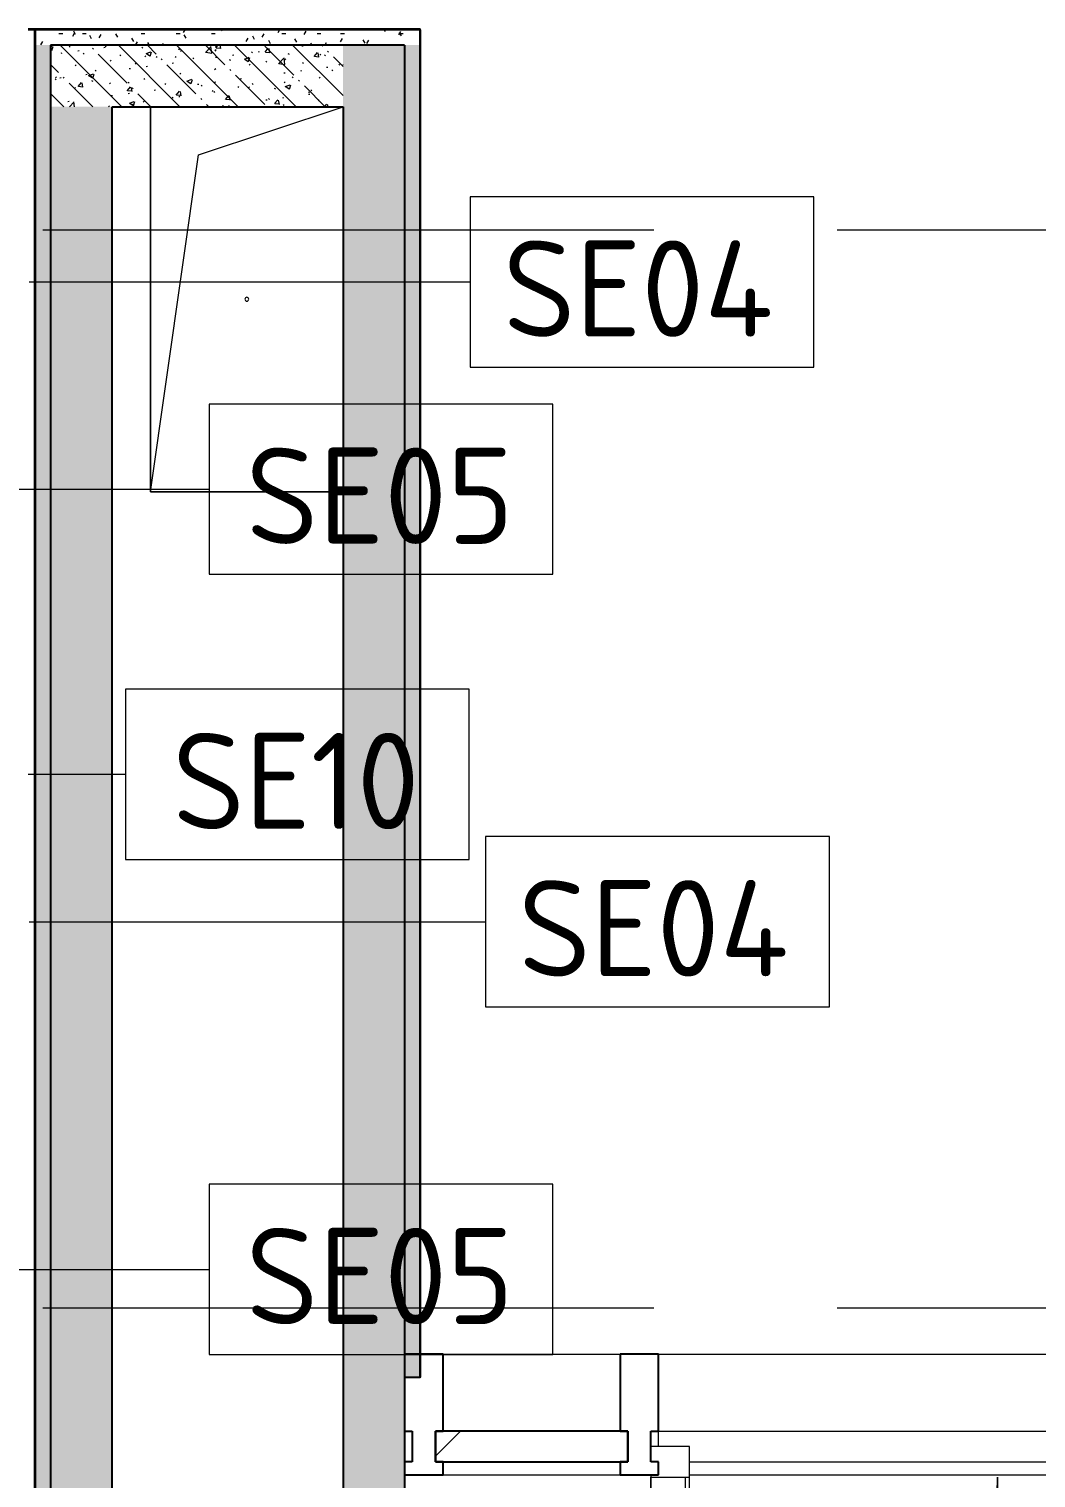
# Model space of a CAD drawing. Header units: millimetres. Extents: x 3991 to 282775, y -8553 to 29560.
# Drawn here: x 93386 to 94694, y 11779 to 13661 of the extents above; entities that cross this region are included whole.
import ezdxf

# ---------------------------------------------------------------- set-up
doc = ezdxf.new("R2010")
doc.units = ezdxf.units.MM
doc.linetypes.add('Осевая', pattern=[1587.5, 317.5, -238.125, 793.75, -238.125])
for name, color, linetype, lineweight in [('A-DETL-GENF', 7, 'Continuous', 9), ('A-DOOR', 7, 'Continuous', 9), ('A-DOOR-1', 7, 'Continuous', 15), ('A-GENM', 7, 'Continuous', 9), ('A-GLAZ-CURT', 7, 'Continuous', 9), ('A-GLAZ-CURT-1', 7, 'Continuous', 25), ('A-GLAZ-CWMG', 7, 'Continuous', 9), ('A-GLAZ-CWMG-1', 7, 'Continuous', 25), ('I-WALL', 7, 'Continuous', 9), ('P-SANR-FIXT-IDEN', 7, 'Continuous', 9), ('Оси-2', 7, 'Осевая', 9)]:
    doc.layers.add(name, color=color, linetype=linetype, lineweight=lineweight)
doc.layers.add('A-WALL-1', color=7, linetype='Continuous', lineweight=25, true_color=0x3c3c3c)
doc.layers.add('A-WALL-FNSH-1', color=7, linetype='Continuous', lineweight=15, true_color=0x3c3c3c)
doc.styles.add('GOST Common_1', font='GOST_Common.ttf', dxfattribs={"height": 125})
pattern_1 = [(135, (47963.71, 0), (-37.717076, -37.717076), [53.34, -8.89, 1.778, -8.89]), (135, (47963.71, 37.694), (-37.717076, -37.717076), []), (50, (47963.71, 0), (63.763904, -5.57885), [6.667, -73.342]), (355, (47963.71, 0), (-12.33488, 66.86951), [5.334, -58.674]), (100.451, (47969.025, -0.465), (51.43036, 61.29098), [5.667, -62.332]), (46.184, (47963.71, 17.78), (94.87722, -14.71484), [10.001, -110.014]), (96.636, (47971.62, 16.55), (83.09115, 86.5993), [8.5, -93.497]), (351.184, (47963.71, 17.78), (83.09204, 86.59928), [8.001, -88.011]), (21, (47972.6, 13.335), (53.064487, -35.792726), [6.667, -73.342]), (326, (47972.6, 13.335), (21.63066, 64.46546), [5.334, -58.674]), (71.451, (47977.02, 10.35), (74.69646, 28.67237), [5.667, -62.332]), (37.5, (47963.71, 0), (1.080413, 29.594271), [1.676, -56.286, 1.676, -57.887, -58.896]), (37.5, (47963.71, 0), (1.080413, 29.594271), [-117.526, 1.676, -57.22]), (7.5, (47963.71, 0), (23.386368, 35.063507), [1.676, -32.283, 1.676, -54.953, -22.447]), (7.5, (47963.71, 0), (23.386368, 35.063507), [-90.589, 1.676, -20.771]), (327.5, (47943.886, 0), (47.456567, -2.005468), [1.676, -20.549, 1.676, -67.666, -92.011]), (327.5, (47943.886, 0), (47.456567, -2.005468), [-91.567, 1.676, -90.335]), (317.5, (47934.996, 0), (51.844948, 8.89904), [1.676, -27.216, 1.676, -44.374, -65.341]), (317.5, (47934.996, 0), (51.844948, 8.89904), [-74.943, 1.676, -63.665])]
pattern_2 = [(0, (47963.71, 0), (60.96, 15.24), [5.029, -40.691, 5.029, -40.691, -243.84]), (0, (47963.71, 0), (60.96, 15.24), [-91.44, 5.029, -86.411, 5.029, -40.691, -106.68]), (0, (47963.71, 0), (60.96, 15.24), [-228.6, 5.029, -25.451, 5.029, -71.171]), (120, (47986.57, 7.62), (-43.678227, 45.1729086), [5.029, -40.691, 5.029, -40.691, -243.84]), (120, (47986.57, 7.62), (-43.678227, 45.1729086), [-91.44, 5.029, -86.411, 5.029, -40.691, -106.68]), (120, (47986.57, 7.62), (-43.678227, 45.1729086), [-228.6, 5.029, -25.451, 5.029, -71.171]), (240, (47994.19, 38.1), (-17.281773, -60.4129086), [5.029, -40.691, 5.029, -40.691, -243.84]), (240, (47994.19, 38.1), (-17.281773, -60.4129086), [-91.44, 5.029, -86.411, 5.029, -40.691, -106.68]), (240, (47994.19, 38.1), (-17.281773, -60.4129086), [-228.6, 5.029, -25.451, 5.029, -71.171])]

# ---------------------------------------------------------------- blocks, each defined once
blk = doc.blocks.new('GM_Отверстие прямоугольное _в плите_ - Отверстие-21609826-Фрагмент 1_7')
at = {"layer": 'A-GENM'}
for p, q in [((-125, -250), (-125, 250)), ((-125, 250), (-125, -250)), ((-62.5, 187.5), (125, 250)), ((-125, -250), (-62.5, 187.5)), ((125, -250), (-125, -250)), ((-125, -250), (125, -250))]:
    blk.add_line(p, q, dxfattribs=at)
for start, end in [(360, 180), (180, 360)]:
    blk.add_arc((0, 0), 2.5, start, end, dxfattribs=at)
blk = doc.blocks.new('Прямоугольный импост - Импост структурный с накладкой - 160мм Темный-32467808-Фрагмент 1_7')
at = {"layer": 'A-GLAZ-CWMG-1'}
for p, q in [((-50, 40), (-50, 140)), ((-50, 140), (0, 140)), ((0, 140), (0, 40)), ((-40, 40), (-50, 40)), ((-40, 0), (-40, 40)), ((-10, 40), (-10, 0)), ((0, 40), (-10, 40)), ((-50, -17), (-50, 0)), ((-50, 0), (-40, 0)), ((-10, 0), (0, 0)), ((0, 0), (0, -17)), ((0, -17), (-50, -17))]:
    blk.add_line(p, q, dxfattribs=at)
blk = doc.blocks.new('Системная панель - Стекло - 40мм-32785804-Фрагмент 1_7')
at = {"layer": 'A-GLAZ-CURT'}
h = blk.add_hatch(dxfattribs=at)
h.set_pattern_fill('FP_49', color=256, style=0, pattern_type=2)
h.set_pattern_definition([(225, (46125, 11750), (141.42136, -141.42136), [100, -300]), (225, (46225, 11800), (141.42136, -141.42136), [300, -100]), (225, (46025, 11850), (141.42136, -141.42136), [100, -300])])
h.paths.add_polyline_path([(-125, 0), (-125, -40), (125, -40), (125, 0)])
at = {"layer": 'A-GLAZ-CURT-1'}
for p, q in [((125, 0), (-125, 0)), ((-125, 0), (-125, -40)), ((125, -40), (125, 0)), ((-125, -40), (125, -40))]:
    blk.add_line(p, q, dxfattribs=at)
blk = doc.blocks.new('Дверь_Витражная_остекление_ - В-9-32786634-Фрагмент 1_7')
at = {"layer": 'A-DETL-GENF'}
for p, q in [((-684.5, 989), (-639.5, 989)), ((-684.5, 989), (-684.5, 20)), ((-639.5, 989), (-684.5, 989)), ((-684.5, 989), (-684.5, 20)), ((-639.5, 989), (-639.5, 20)), ((-639.5, 20), (-639.5, 989)), ((-684.5, 909), (-639.5, 909)), ((-674.5, 909), (-674.5, 100)), ((-630.5, 909), (-630.5, 100)), ((734.5, 420), (689.5, 420)), ((689.5, 420), (689.5, 20)), ((734.5, 420), (689.5, 420)), ((689.5, 420), (689.5, 20)), ((734.5, 420), (734.5, 20)), ((734.5, 20), (734.5, 420)), ((680.5, 340), (680.5, 100)), ((734.5, 340), (689.5, 340)), ((724.5, 340), (724.5, 100)), ((-684.5, 100), (-639.5, 100)), ((734.5, 100), (689.5, 100)), ((-639.5, 20), (-684.5, 20)), ((-684.5, 20), (-639.5, 20))]:
    blk.add_line(p, q, dxfattribs=at)
at = {"layer": 'A-DOOR'}
for p, q in [((-684.5, 989), (-684.5, 20)), ((684.5, 420), (684.5, 20))]:
    blk.add_line(p, q, dxfattribs=at)
for centre, radius, start, end in [((-684.5, 20), 969, 360, 90), ((684.5, 20), 400, 90, 180)]:
    blk.add_arc(centre, radius, start, end, dxfattribs=at)
at = {"layer": 'A-DOOR-1'}
for p, q in [((-684.5, 20), (-734.5, 20)), ((-734.5, 20), (-734.5, 17)), ((-684.5, -20), (-684.5, 20)), ((734.5, 20), (684.5, 20)), ((684.5, 20), (684.5, -20)), ((734.5, 17), (734.5, 20)), ((-734.5, -20), (-684.5, -20)), ((684.5, -20), (734.5, -20))]:
    blk.add_line(p, q, dxfattribs=at)
blk = doc.blocks.new('Прямоугольный импост - Импост структурный с накладкой - 160мм Темный-32786259-Фрагмент 1_7')
at = {"layer": 'A-GLAZ-CWMG'}
for p, q in [((46240, 11940), (47689, 11940)), ((46240, 11820), (46240, 11840)), ((46240, 11840), (47689, 11840)), ((47689, 11840), (47689, 11820)), ((46280, 11800), (47649, 11800)), ((46280, 11783), (47649, 11783))]:
    blk.add_line(p, q, dxfattribs=at)
blk = doc.blocks.new('Прямоугольный импост - Импост структурный с накладкой - 160мм Темный-32785802-Фрагмент 1_7')
at = {"layer": 'A-GLAZ-CWMG'}
for p, q in [((45960, 11940), (46190, 11940)), ((45960, 11783), (46190, 11783))]:
    blk.add_line(p, q, dxfattribs=at)
blk = doc.blocks.new('Прямоугольный импост - Импост структурный с накладкой - 160мм Темный-30755836-Фрагмент 1_7')
at = {"layer": 'A-GLAZ-CWMG-1'}
for p, q in [((-25, 40), (-25, 140)), ((-25, 140), (25, 140)), ((25, 140), (25, 40)), ((-15, 40), (-25, 40)), ((-15, 0), (-15, 40)), ((15, 40), (15, 0)), ((25, 40), (15, 40)), ((-25, -17), (-25, 0)), ((-25, 0), (-15, 0)), ((15, 0), (25, 0)), ((25, 0), (25, -17)), ((25, -17), (-25, -17))]:
    blk.add_line(p, q, dxfattribs=at)
blk = doc.blocks.new('М_сантехническая_рамка1 - В рамке-30590747-Фрагмент 1_7')
at = {"layer": 'P-SANR-FIXT-IDEN'}
for p, q in [((4.293, 2.24), (-4.639, 2.24)), ((-4.639, 2.24), (-4.639, -2.178)), ((4.293, -2.178), (4.293, 2.24)), ((-4.639, -2.178), (4.293, -2.178))]:
    blk.add_line(p, q, dxfattribs=at)

msp = doc.modelspace()

# ---------------------------------------------------------------- hatches: boundary and pattern name
at = {"layer": 'I-WALL'}
h = msp.add_hatch(dxfattribs=at)
h.set_pattern_fill('FP_13', color=256, style=0, pattern_type=2)
h.set_pattern_definition(pattern_2)
h.paths.add_polyline_path([(93873.7, 13640), (93893.7, 13640), (93893.7, 13660), (93393.7, 13660), (93393.7, 13640), (93583.2, 13640)])
h = msp.add_hatch(dxfattribs=at)
h.set_pattern_fill('FP_13', color=256, style=0, pattern_type=2)
h.set_pattern_definition(pattern_2)
h.paths.add_polyline_path([(93413.7, 11120), (93413.7, 13640), (93393.7, 13640), (93393.7, 11120)])
h = msp.add_hatch(dxfattribs=at)
h.set_pattern_fill('FP_15', color=256, style=0, pattern_type=2)
h.set_pattern_definition(pattern_1)
h.paths.add_polyline_path([(93793.7, 13560), (93793.7, 13640), (93413.7, 13640), (93413.7, 13560), (93583.2, 13560)])
h = msp.add_hatch(dxfattribs=at)
h.set_pattern_fill('FP_15', color=256, style=0, pattern_type=2)
h.set_pattern_definition(pattern_1)
h.paths.add_polyline_path([(93793.7, 11120), (93873.7, 11120), (93873.7, 13640), (93793.7, 13640), (93793.7, 11520.1)])
h = msp.add_hatch(dxfattribs=at)
h.set_pattern_fill('FP_13', color=256, style=0, pattern_type=2)
h.set_pattern_definition(pattern_2)
h.paths.add_polyline_path([(93893.7, 11910), (93893.7, 13640), (93873.7, 13640), (93873.7, 11910)])
h = msp.add_hatch(dxfattribs=at)
h.set_pattern_fill('FP_15', color=256, style=0, pattern_type=2)
h.set_pattern_definition(pattern_1)
h.paths.add_polyline_path([(93493.7, 11120), (93493.7, 13560), (93413.7, 13560), (93413.7, 11120)])

# ---------------------------------------------------------------- linework, layer by layer
at = {"layer": 'A-WALL-1'}
for p, q in [((93893.7, 13660), (93393.7, 13660)), ((93393.7, 13660), (93393.7, 11140)), ((93893.7, 11910), (93893.7, 13660)), ((93873.7, 13640), (93413.7, 13640)), ((93413.7, 13640), (93413.7, 11120)), ((93873.7, 13640), (93873.7, 11120)), ((93493.7, 13560), (93793.7, 13560)), ((93493.7, 11120), (93493.7, 13560)), ((93793.7, 13560), (93793.7, 11120)), ((93873.7, 11910), (93893.7, 11910))]:
    msp.add_line(p, q, dxfattribs=at)
at = {"layer": 'A-WALL-FNSH-1'}
for p, q in [((93893.7, 13661), (93384.7, 13661)), ((93384.7, 13660), (93392.7, 13660)), ((93392.7, 13660), (93392.7, 11141)), ((93893.7, 13661), (93893.7, 13660)), ((93893.7, 13660), (93894.7, 13660)), ((93894.7, 11910), (93894.7, 13660)), ((93894.7, 12449.5), (93893.7, 12449.5)), ((93893.7, 12449.5), (93894.7, 12449.5)), ((93893.7, 12367.3), (93894.7, 12367.3)), ((93894.7, 11976.5), (93893.7, 11976.5)), ((93893.7, 11910), (93894.7, 11910))]:
    msp.add_line(p, q, dxfattribs=at)
at = {"layer": 'I-WALL'}
for p, q in [((93393.7, 13660), (93392.7, 13660)), ((93894.7, 13303), (93893.7, 13303)), ((93893.7, 13302.5), (93894.7, 13302.5)), ((93894.7, 13193.8), (93893.7, 13193.8)), ((93893.7, 13110.1), (93894.7, 13110.1)), ((93894.7, 12876.8), (93893.7, 12876.8)), ((93893.7, 12876.3), (93894.7, 12876.3)), ((93894.7, 12265.2), (93893.7, 12265.2)), ((93893.7, 12264.7), (93894.7, 12264.7)), ((93894.7, 12244.4), (93893.7, 12244.4)), ((93894.7, 12205.1), (93893.7, 12205.1)), ((93893.7, 12204.6), (93894.7, 12204.6)), ((93894.7, 11939.3), (93894.7, 12205.1)), ((93894.7, 12182.5), (93893.7, 12182.5)), ((93893.7, 12182), (93894.7, 12182)), ((93893.7, 12174.4), (93894.7, 12174.4))]:
    msp.add_line(p, q, dxfattribs=at)
at = {"layer": 'P-SANR-FIXT-IDEN'}
for p, q in [((93385.9, 13332.5), (93958.8, 13332.5)), ((93344, 13063.5), (93619.8, 13063.5)), ((93384.7, 12693), (93511.2, 12693)), ((93385.9, 12501.6), (93978.8, 12501.6)), ((93344, 12050.1), (93619.8, 12050.1))]:
    msp.add_line(p, q, dxfattribs=at)
at = {"layer": 'Оси-2'}
for p, q in [((89673.2, 13400), (94766.1, 13400)), ((89673.2, 12000), (94766.1, 12000))]:
    msp.add_line(p, q, dxfattribs=at)

# ---------------------------------------------------------------- block references
at = {"layer": 'A-DOOR', "rotation": 180}
msp.add_blockref('Дверь_Витражная_остекление_ - В-9-32786634-Фрагмент 1_7', (94928.2, 11800), dxfattribs=at)
at = {"layer": 'A-GENM'}
msp.add_blockref('GM_Отверстие прямоугольное _в плите_ - Отверстие-21609826-Фрагмент 1_7', (93668.7, 13310), dxfattribs=at)
at = {"layer": 'A-GLAZ-CURT', "rotation": 180}
msp.add_blockref('Системная панель - Стекло - 40мм-32785804-Фрагмент 1_7', (94038.7, 11800), dxfattribs=at)
at = {"layer": 'A-GLAZ-CWMG', "extrusion": (0, 0, -1)}
for name, p in [('Прямоугольный импост - Импост структурный с накладкой - 160мм Темный-32467808-Фрагмент 1_7', (-93873.7, 11800)), ('Прямоугольный импост - Импост структурный с накладкой - 160мм Темный-30755836-Фрагмент 1_7', (-94178.7, 11800))]:
    msp.add_blockref(name, p, dxfattribs=at)
at = {"layer": 'A-GLAZ-CWMG'}
for name in ['Прямоугольный импост - Импост структурный с накладкой - 160мм Темный-32785802-Фрагмент 1_7', 'Прямоугольный импост - Импост структурный с накладкой - 160мм Темный-32786259-Фрагмент 1_7']:
    msp.add_blockref(name, (47963.7, 0), dxfattribs=at)
at = {"layer": 'P-SANR-FIXT-IDEN', "xscale": 49.99999999999998, "yscale": 49.99999999999998, "zscale": 49.99999999999998}
for p in [(94190.8, 13330.9), (93851.8, 13061.9), (93743.1, 12691.4), (94210.8, 12500.1), (93851.8, 12048.5)]:
    msp.add_blockref('М_сантехническая_рамка1 - В рамке-30590747-Фрагмент 1_7', p, dxfattribs=at)

# ---------------------------------------------------------------- texts
at = {"layer": 'P-SANR-FIXT-IDEN', "char_height": 125, "attachment_point": 1, "style": 'GOST Common_1'}
for s, insert, width in [('SE04', (94001.5, 13386.3), 456.962), ('SE05', (93667.5, 13117.3), 444.937), ('SE10', (93572.1, 12746.8), 412.869), ('SE04', (94021.5, 12555.5), 456.962), ('SE05', (93667.5, 12103.9), 444.937)]:
    msp.add_mtext(s, dxfattribs=dict(at, insert=insert, width=width))

doc.saveas('drawing.dxf')
